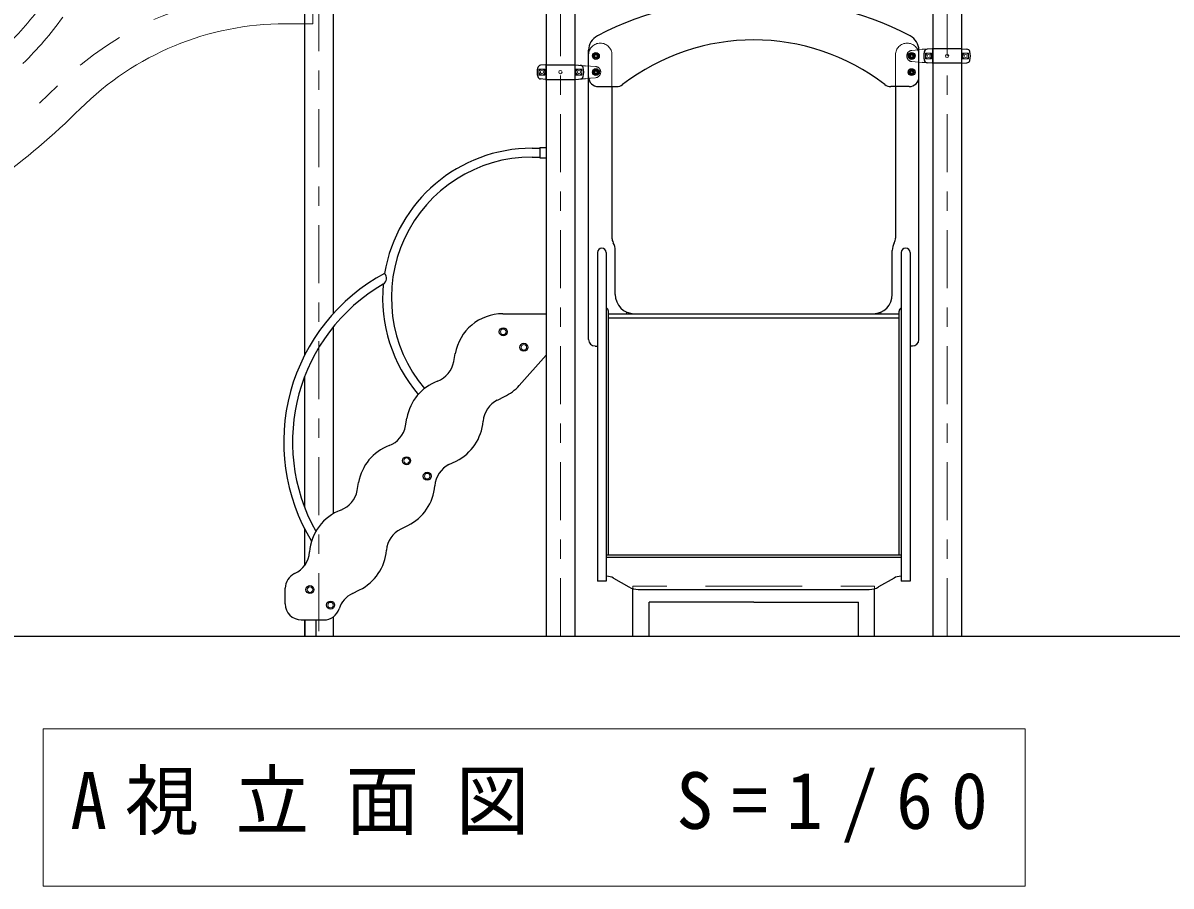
# Model space of a CAD drawing. Units: millimetres on the paper. Extents: x -385 to 0, y -594 to 267.
# Drawn here: x -300.6 to -241.2, y -149.3 to -104.6 of the extents above; entities that cross this region are included whole.
import ezdxf

# ---------------------------------------------------------------- set-up
doc = ezdxf.new("R2010")
doc.units = ezdxf.units.MM
doc.linetypes.add('USER1', pattern=[4.5, 2.5, -2])
doc.linetypes.add('USER2', pattern=[6, 3, -1, 1, -1])
doc.layers.add('1_60', color=2, linetype='Continuous', lineweight=25)
doc.styles.add('ＭＳ ゴシック', font='')
doc.styles.get('ＭＳ ゴシック').set_extended_font_data('MS Gothic')

msp = doc.modelspace()

# ---------------------------------------------------------------- linework, layer by layer
at = {"layer": '1_60', "color": 7}
for p, q in [((-273.548, -61.331), (-273.548, -136.333)), ((-272.065, -61.331), (-272.065, -136.333)), ((-253.548, -61.331), (-253.548, -136.333)), ((-252.065, -61.331), (-252.065, -136.333)), ((-286.048, -83), (-286.048, -121.817)), ((-284.565, -83), (-284.565, -119.661)), ((-274.278, -111.106), (-273.867, -111.106)), ((-274.278, -111.559), (-273.867, -111.559)), ((-273.867, -111.066), (-273.549, -111.066)), ((-273.867, -111.066), (-273.549, -111.066)), ((-273.867, -111.066), (-273.867, -111.599)), ((-273.867, -111.066), (-273.867, -111.599)), ((-273.867, -111.599), (-273.549, -111.599)), ((-273.867, -111.599), (-273.549, -111.599)), ((-275.79, -119.666), (-273.549, -119.666)), ((-284.565, -120.358), (-284.565, -130.009)), ((-278.322, -122.134), (-278.25, -121.724)), ((-273.549, -121.811), (-274.937, -123.369)), ((-286.048, -122.935), (-286.048, -129.658)), ((-276.071, -124.133), (-275.698, -123.949)), ((-280.823, -125.467), (-280.75, -125.057)), ((-278.572, -127.467), (-278.198, -127.282)), ((-283.323, -128.801), (-283.25, -128.391)), ((-281.072, -130.8), (-280.698, -130.616)), ((-286.048, -130.776), (-286.048, -132.696)), ((-287.044, -134.666), (-287.044, -133.862)), ((-283.572, -134.133), (-283.198, -133.949)), ((-284.565, -135.348), (-284.565, -136.333)), ((-286.211, -135.5), (-285.044, -135.5)), ((-286.048, -135.5), (-286.048, -136.333)), ((-286.015, -136.333), (-286.015, -135.5)), ((-285.448, -136.333), (-285.448, -135.5)), ((-351.55, -136.333), (-196.771, -136.333))]:
    msp.add_line(p, q, dxfattribs=at)
at = {"layer": '1_60', "color": 7, "linetype": 'USER2', "lineweight": 13}
for p, q in [((-272.807, -61.333), (-272.807, -136.333)), ((-252.807, -61.333), (-252.807, -136.333)), ((-285.307, -79.083), (-285.307, -136.333))]:
    msp.add_line(p, q, dxfattribs=at)
at = {"layer": '1_60', "color": 70, "lineweight": 13}
for p, q in [((-285.623, -98.082), (-285.623, -104.666)), ((-285.623, -104.666), (-287.04, -104.666))]:
    msp.add_line(p, q, dxfattribs=at)
at = {"layer": '1_60', "color": 190}
for p, q in [((-271.348, -107.416), (-271.348, -106.033)), ((-271.348, -120.999), (-271.348, -106.27)), ((-254.265, -107.416), (-254.265, -105.985)), ((-254.265, -120.999), (-254.265, -106.27)), ((-270.848, -107.916), (-269.901, -107.916)), ((-270.14, -107.916), (-270.14, -115.751)), ((-254.765, -107.916), (-255.712, -107.916)), ((-255.473, -107.916), (-255.473, -115.751)), ((-269.973, -118.666), (-269.973, -116.397)), ((-255.64, -118.666), (-255.64, -116.397)), ((-270.893, -116.499), (-270.893, -133.489)), ((-270.44, -116.499), (-270.44, -133.489)), ((-255.173, -116.499), (-255.173, -133.489)), ((-254.72, -116.499), (-254.72, -133.489)), ((-270.323, -132.128), (-270.323, -119.53)), ((-270.323, -119.666), (-255.29, -119.666)), ((-270.323, -119.882), (-255.29, -119.882)), ((-255.29, -132.128), (-255.29, -119.53)), ((-271.015, -121.333), (-270.893, -121.333)), ((-254.598, -121.333), (-254.72, -121.333)), ((-270.44, -132.128), (-255.173, -132.128)), ((-270.44, -132.262), (-255.173, -132.262)), ((-270.44, -133.489), (-270.893, -133.489)), ((-270.062, -133.333), (-269.265, -133.793)), ((-255.551, -133.333), (-256.348, -133.793)), ((-254.72, -133.489), (-255.173, -133.489)), ((-269.057, -136.333), (-269.057, -133.883)), ((-268.782, -133.923), (-256.831, -133.923)), ((-256.556, -136.333), (-256.556, -133.883)), ((-262.807, -134.586), (-268.223, -134.586)), ((-268.223, -136.333), (-268.223, -134.586)), ((-262.807, -134.586), (-257.39, -134.586)), ((-257.39, -136.333), (-257.39, -134.586))]:
    msp.add_line(p, q, dxfattribs=at)
at = {"layer": '1_60', "color": 4}
for p, q in [((-271.04, -106.294), (-270.973, -106.255)), ((-271.04, -106.294), (-271.04, -106.371)), ((-270.973, -106.255), (-270.907, -106.294)), ((-270.907, -106.294), (-270.907, -106.371)), ((-254.706, -106.294), (-254.64, -106.255)), ((-254.706, -106.294), (-254.706, -106.371)), ((-254.64, -106.255), (-254.573, -106.294)), ((-254.573, -106.294), (-254.573, -106.371)), ((-271.04, -106.371), (-270.973, -106.409)), ((-270.973, -106.409), (-270.907, -106.371)), ((-254.706, -106.371), (-254.64, -106.409)), ((-254.64, -106.409), (-254.573, -106.371)), ((-271.04, -107.127), (-270.973, -107.089)), ((-271.04, -107.127), (-271.04, -107.204)), ((-271.04, -107.204), (-270.973, -107.243)), ((-270.973, -107.089), (-270.907, -107.127)), ((-270.973, -107.243), (-270.907, -107.204)), ((-270.907, -107.127), (-270.907, -107.204)), ((-254.706, -107.127), (-254.64, -107.089)), ((-254.706, -107.127), (-254.706, -107.204)), ((-254.706, -107.204), (-254.64, -107.243)), ((-254.64, -107.089), (-254.573, -107.127)), ((-254.64, -107.243), (-254.573, -107.204)), ((-254.573, -107.127), (-254.573, -107.204))]:
    msp.add_line(p, q, dxfattribs=at)
at = {"layer": '1_60', "color": 190, "linetype": 'USER1', "lineweight": 13}
for p, q in [((-270.14, -106.27), (-270.14, -107.916)), ((-255.473, -106.27), (-255.473, -107.916)), ((-254.72, -121.333), (-254.681, -121.333)), ((-262.807, -133.753), (-269.057, -133.753)), ((-269.057, -133.883), (-269.057, -133.753)), ((-262.807, -133.753), (-256.556, -133.753)), ((-256.556, -133.883), (-256.556, -133.753))]:
    msp.add_line(p, q, dxfattribs=at)
at = {"layer": '1_60', "linetype": 'USER1', "lineweight": 13}
for p, q in [((-254.098, -106.003), (-254.624, -106.042)), ((-253.556, -105.974), (-253.556, -106.691)), ((-252.056, -105.974), (-252.056, -106.691)), ((-273.557, -106.807), (-273.557, -107.524)), ((-272.057, -106.807), (-272.057, -107.524)), ((-271.515, -106.837), (-270.989, -106.875)), ((-254.098, -106.661), (-254.624, -106.623)), ((-271.515, -107.495), (-270.989, -107.456))]:
    msp.add_line(p, q, dxfattribs=at)
at = {"layer": '1_60'}
for p, q in [((-253.573, -105.957), (-254.098, -106.003)), ((-252.04, -105.957), (-253.573, -105.957)), ((-252.04, -105.957), (-251.777, -105.98)), ((-273.573, -106.791), (-273.837, -106.814)), ((-273.573, -106.791), (-272.04, -106.791)), ((-272.04, -106.791), (-271.515, -106.837)), ((-253.573, -106.707), (-254.098, -106.661)), ((-252.04, -106.707), (-253.573, -106.707)), ((-252.04, -106.707), (-251.777, -106.684)), ((-272.04, -107.541), (-271.515, -107.495)), ((-273.573, -107.541), (-273.837, -107.518)), ((-273.573, -107.541), (-272.04, -107.541))]:
    msp.add_line(p, q, dxfattribs=at)
at = {"layer": '1_60', "lineweight": 13}
for p, q in [((-253.611, -106.178), (-253.919, -106.178)), ((-253.919, -106.486), (-253.919, -106.178)), ((-252.002, -106.178), (-251.694, -106.178)), ((-251.694, -106.486), (-251.694, -106.178)), ((-253.611, -106.486), (-253.919, -106.486)), ((-252.002, -106.486), (-251.694, -106.486)), ((-273.611, -107.012), (-273.919, -107.012)), ((-273.919, -107.32), (-273.919, -107.012)), ((-273.611, -107.32), (-273.919, -107.32)), ((-272.002, -107.012), (-271.694, -107.012)), ((-272.002, -107.32), (-271.694, -107.32)), ((-271.694, -107.32), (-271.694, -107.012))]:
    msp.add_line(p, q, dxfattribs=at)
at = {"layer": '1_60', "color": 190, "lineweight": 13}
for p, q in [((-270.412, -133.24), (-270.44, -133.24)), ((-255.201, -133.24), (-255.173, -133.24))]:
    msp.add_line(p, q, dxfattribs=at)
at = {"layer": '1_60', "color": 7, "lineweight": 13}
for p, q in [((-299.56, -141.131), (-299.56, -149.264)), ((-248.76, -141.131), (-299.56, -141.131)), ((-248.76, -149.264), (-248.76, -141.131)), ((-299.56, -149.264), (-248.76, -149.264))]:
    msp.add_line(p, q, dxfattribs=at)
at = {"layer": '1_60', "color": 4}
for centre in [(-270.973, -106.332), (-254.64, -106.332), (-270.973, -107.166), (-254.64, -107.166)]:
    msp.add_circle(centre, 0.175, dxfattribs=at)
at = {"layer": '1_60', "color": 190}
for centre in [(-270.973, -106.332), (-254.64, -106.332), (-270.973, -107.166), (-254.64, -107.166)]:
    msp.add_circle(centre, 0.125, dxfattribs=at)
at = {"layer": '1_60', "color": 4, "linetype": 'USER1', "lineweight": 13}
for centre in [(-270.973, -106.332), (-254.64, -106.332), (-270.973, -107.166), (-254.64, -107.166)]:
    msp.add_circle(centre, 0.104, dxfattribs=at)
at = {"layer": '1_60', "color": 4, "lineweight": 13}
for centre in [(-270.973, -106.332), (-254.64, -106.332), (-270.973, -107.166), (-254.64, -107.166)]:
    msp.add_circle(centre, 0.0917, dxfattribs=at)
at = {"layer": '1_60', "linetype": 'USER1', "lineweight": 13}
for centre in [(-254.64, -106.332), (-270.973, -107.166)]:
    msp.add_circle(centre, 0.125, dxfattribs=at)
at = {"layer": '1_60', "lineweight": 13}
for centre, radius in [((-253.765, -106.332), 0.154), ((-253.765, -106.332), 0.0833), ((-252.806, -106.332), 0.0833), ((-251.848, -106.332), 0.154), ((-251.848, -106.332), 0.0833), ((-273.765, -107.166), 0.154), ((-273.765, -107.166), 0.0833), ((-272.807, -107.166), 0.0833), ((-271.848, -107.166), 0.154), ((-271.848, -107.166), 0.0833)]:
    msp.add_circle(centre, radius, dxfattribs=at)
at = {"layer": '1_60', "color": 7}
for centre in [(-275.765, -120.599), (-274.698, -121.399), (-280.765, -127.266), (-279.698, -128.066), (-285.765, -133.933), (-284.698, -134.733)]:
    msp.add_circle(centre, 0.208, dxfattribs=at)
at = {"layer": '1_60', "color": 7, "lineweight": 13}
for centre in [(-275.765, -120.599), (-274.698, -121.399), (-280.765, -127.266), (-279.698, -128.066), (-285.765, -133.933), (-284.698, -134.733)]:
    msp.add_circle(centre, 0.142, dxfattribs=at)
at = {"layer": '1_60', "color": 70, "linetype": 'USER1', "lineweight": 13}
for centre, radius, start, end in [((-287.04, -119.666), 16.667, 90, 135), ((-322.396, -84.31), 33.334, 297.32018, 315)]:
    msp.add_arc(centre, radius, start, end, dxfattribs=at)
at = {"layer": '1_60', "color": 190}
for centre, radius, start, end in [((-262.807, -121.005), 17.673, 62.75771, 117.24229), ((-270.515, -106.033), 0.833, 117.24229, 180), ((-262.807, -116.621), 11.122, 52.37875, 127.62125), ((-255.098, -106.033), 0.833, 0, 62.75771), ((-270.848, -107.416), 0.5, 180, 270), ((-254.765, -107.416), 0.5, 270, 0), ((-269.901, -107.416), 0.5, 270, 307.62125), ((-255.712, -107.416), 0.5, 232.37875, 270), ((-269.64, -115.751), 0.5, 180, 208.95502), ((-255.973, -115.751), 0.5, 331.04498, 0), ((-270.667, -116.499), 0.227, 0, 180), ((-270.807, -116.397), 0.833, 0, 28.95502), ((-254.806, -116.397), 0.833, 151.04498, 180), ((-254.946, -116.499), 0.227, 0, 180), ((-268.973, -118.666), 1, 180, 269.06068), ((-256.64, -118.666), 1, 270.93932, 0), ((-270.49, -119.53), 0.167, 0, 72.5424), ((-255.123, -119.53), 0.167, 107.4576, 180), ((-269.421, -119.616), 0.05, 270, 64.79124), ((-256.193, -119.616), 0.05, 115.20876, 270), ((-271.015, -120.999), 0.333, 180, 270), ((-254.598, -120.999), 0.333, 270, 0), ((-270.412, -133.94), 0.7, 60, 90), ((-255.201, -133.94), 0.7, 90, 120), ((-268.782, -132.956), 0.967, 240, 270), ((-256.831, -132.956), 0.967, 270, 300)]:
    msp.add_arc(centre, radius, start, end, dxfattribs=at)
at = {"layer": '1_60', "color": 70, "lineweight": 13}
for centre, radius, start, end in [((-313.101, -93.87), 16.667, 314.19533, 324.20696), ((-313.101, -93.87), 17.917, 314.19533, 324.28861), ((-287.04, -119.666), 15, 90, 135), ((-322.396, -84.31), 35.001, 295.96691, 315)]:
    msp.add_arc(centre, radius, start, end, dxfattribs=at)
at = {"layer": '1_60', "color": 190, "linetype": 'USER1', "lineweight": 13}
for centre in [(-270.744, -106.27), (-254.869, -106.27)]:
    msp.add_arc(centre, 0.604, 0, 180, dxfattribs=at)
at = {"layer": '1_60', "linetype": 'USER1', "lineweight": 13}
for centre, radius, start, end in [((-254.598, -106.332), 0.291, 95, 265), ((-253.573, -105.974), 0.0167, 0, 91.98888), ((-272.04, -106.807), 0.0167, 88.01112, 180), ((-271.015, -107.166), 0.291, 275, 85), ((-253.573, -106.691), 0.0167, 270, 0), ((-272.04, -107.524), 0.0167, 180, 270)]:
    msp.add_arc(centre, radius, start, end, dxfattribs=at)
at = {"layer": '1_60'}
for centre, radius, start, end in [((-253.181, -106.332), 0.833, 163.80375, 196.19625), ((-253.822, -106.146), 0.167, 95, 163.80375), ((-251.791, -106.146), 0.167, 16.19625, 85), ((-252.431, -106.332), 0.833, 343.80375, 16.19625), ((-273.822, -106.98), 0.167, 95, 163.80375), ((-271.792, -106.98), 0.167, 16.19625, 85), ((-253.822, -106.518), 0.167, 196.19625, 265), ((-251.791, -106.518), 0.167, 275, 343.80375), ((-273.182, -107.166), 0.833, 163.80375, 196.19625), ((-273.822, -107.352), 0.167, 196.19625, 265), ((-271.792, -107.352), 0.167, 275, 343.80375), ((-272.432, -107.166), 0.833, 343.80375, 16.19625)]:
    msp.add_arc(centre, radius, start, end, dxfattribs=at)
at = {"layer": '1_60', "lineweight": 13}
for centre, start, end in [((-255.744, -106.332), 355.87048, 4.12952), ((-249.869, -106.332), 175.87048, 184.12952), ((-275.745, -107.166), 355.87048, 4.12952), ((-269.869, -107.166), 175.87048, 184.12952)]:
    msp.add_arc(centre, 2.139, start, end, dxfattribs=at)
at = {"layer": '1_60', "color": 7}
for centre, radius, start, end in [((-274.278, -118.833), 7.727, 90, 170.64974), ((-274.278, -118.833), 7.274, 90, 220.1937), ((-277.227, -126.296), 9.893, 118.20022, 211.29269), ((-282.185, -117.825), 0.376, 304.24238, 41.23672), ((-277.227, -126.296), 9.44, 120.18487, 209.3103), ((-274.278, -118.833), 7.727, 174.82936, 220.38267), ((-275.79, -122.166), 2.5, 90, 170), ((-279.636, -121.902), 1.333, 290.57944, 350), ((-278.288, -125.491), 2.5, 110.57944, 170), ((-276.804, -121.707), 2.5, 296.2602, 318.31733), ((-275.482, -125.329), 1.333, 116.2602, 175.68077), ((-279.304, -125.04), 2.5, 296.2602, 355.68077), ((-282.136, -125.236), 1.333, 290.57944, 350), ((-280.788, -128.825), 2.5, 110.57944, 170), ((-277.982, -128.662), 1.333, 116.2602, 175.68077), ((-284.636, -128.569), 1.333, 290.57944, 350), ((-281.804, -128.374), 2.5, 296.2602, 355.68077), ((-283.288, -132.158), 2.5, 110.57944, 176.01746), ((-280.482, -131.996), 1.333, 116.2602, 175.68077), ((-287.112, -131.892), 1.333, 294.58333, 356.01746), ((-284.304, -131.707), 2.5, 296.2602, 355.68077), ((-286.211, -133.862), 0.833, 114.58333, 180), ((-282.982, -135.329), 1.333, 116.2602, 162.18188), ((-286.211, -134.666), 0.833, 180, 270), ((-285.044, -134.666), 0.833, 270, 342.18188)]:
    msp.add_arc(centre, radius, start, end, dxfattribs=at)

# ---------------------------------------------------------------- texts
at = {"layer": '1_60', "color": 7, "insert": (-298.16, -145.198), "char_height": 2.933, "attachment_point": 4, "style": 'ＭＳ ゴシック'}
msp.add_mtext('\\T1.5;\\W0.95;A視立面図\u3000S=1/60', dxfattribs=at)

doc.saveas('drawing.dxf')
